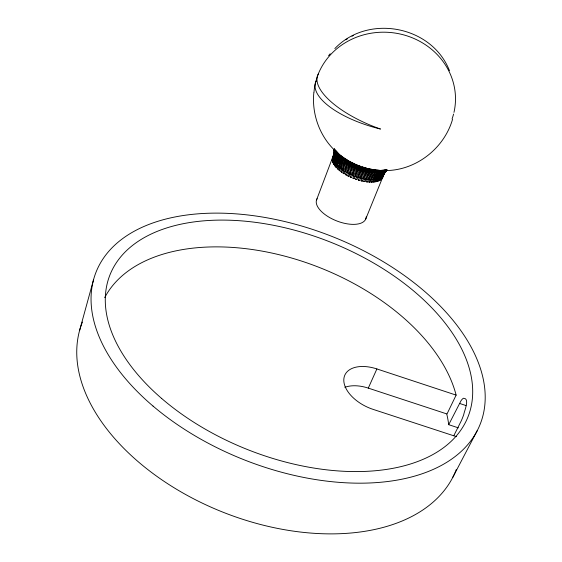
<?xml version="1.0" encoding="UTF-8"?>
<svg xmlns="http://www.w3.org/2000/svg" width="562" height="562" viewBox="0 0 562 562"><rect width="100%" height="100%" fill="white"/><g stroke="black" fill="none" stroke-linecap="round" stroke-linejoin="round"><path stroke-width="0.84" d="M385.04 172.105L383.446 175.541L380.235 180.086L383.509 174.143L387.014 170.356C379.575 179.208 366.101 174.901 356.779 171.902C347.506 167.757 332.711 161.399 334.58 149.028C330.688 161.062 343.965 168.839 353.224 172.934C362.764 176.405 379.575 182.65 385.729 171.017L383.909 174.396L384.106 173.862M334.095 152.822C334.72 154.255 330.126 167.16 333.273 156.264L333.533 155.042L316.575 199.854M334.214 152.892L334.221 149L334.271 150.279M333.125 157.824L333.133 157.241M332.275 158.863L333.842 154.093M333.273 158.596L332.409 160.88C332.732 162.896 333.758 158.329 333.294 157.585L333.14 157.901M313.835 92.695C311.777 113.081 318.949 134.269 333.301 148.958M334.39 151.6L333.14 156.468M333.428 159.299L333.596 158.983L333.702 160.03L332.83 162.313L333.125 163.043L334.179 160.451L334.404 161.519L333.533 163.802L333.898 164.469L335.036 161.968L335.381 163.05L334.502 165.34L335.064 166.113L336.16 163.514L336.617 164.603L335.739 166.9L336.427 167.68L337.537 165.08L338.099 166.169L337.221 168.467L338.036 169.246L339.16 166.647L339.82 167.729L338.942 170.019L339.862 170.792L342.125 162.636L342.082 158.61L341.225 155.948L349.332 161.357L355.95 164.61L352.332 175.267L352.796 175L353.821 175.871L360.439 178.119L360.916 177.803L361.949 178.491L368.349 179.636L368.805 179.271L370.801 179.819L371.243 179.433L375.247 179.678L381.155 177.824M334.531 150.321C332.472 162.544 347.246 168.846 356.357 172.934C365.771 176.004 380.362 180.557 386.874 170.181C378.416 178.786 364.134 173.272 354.376 169.787C345.897 165.642 334.39 159.938 334.067 149.127L334.495 154.311L333.392 159.215M334.411 152.99L334.734 151.754C330.091 162.889 344.689 170.11 352.788 174.08C362.153 177.444 375.88 182.678 383.972 174.382M79.614 330.428L93.615 279.476M333.99 160.76L335.121 154.592L334.439 149.864C345.623 165.797 368.588 175.077 387.548 169.963L383.762 172.991L380.446 178.259M334.833 162.278L335.964 154.979L334.559 149.464M335.943 163.823C337.348 159.594 337.86 154.424 335.381 150.37C340.811 154.15 341.267 161.294 338.914 166.956M337.305 165.39C338.598 161.322 339.406 156.313 337.074 152.316M384.085 173.068L384.253 172.604M340.748 168.502L341.008 168.193L341.759 169.253L340.874 171.55L341.893 172.302L344.246 164.209L344.457 161.224L343.86 158.02M452.515 119.432C444.268 147.862 417.137 169.576 387.415 170.546M352.332 175.267L347.674 172.527L347.232 172.766L345.286 171.15C345.321 169.183 347.955 163.261 346.557 159.65M347.232 172.766L349.262 166.19L349.571 161.526L344.815 158.625M349.726 174.065L351.931 167.574L352.69 163.015M344.998 171.459L344.113 173.756L342.996 173.033L343.888 170.736L343.059 169.696L342.785 170.005M347.379 172.843L346.48 175.14L345.293 174.452L346.185 172.155M349.88 174.136L348.988 176.433L347.73 175.794L348.623 173.496M352.486 175.33L351.433 177.564L350.281 177.037L351.18 174.74M355.163 176.405L354.102 178.646L352.922 178.168L353.821 175.871M355.001 176.349L359.308 165.938L367.639 168.614L374.004 169.857L380.72 170.427L386.052 169.984M357.875 177.353L356.814 179.594L355.613 179.18L356.519 176.882M360.6 178.154L359.687 180.451L358.331 180.051L359.237 177.761M363.298 178.814L362.385 181.105L361.043 180.781L361.949 178.491M365.939 179.313L365.026 181.596L363.705 181.357L364.619 179.067M357.72 177.304L362.694 167.153L367.274 168.502M368.496 179.65L367.583 181.933L366.305 181.772L367.225 179.482M386.501 169.984L382.715 176.573M370.934 179.819L370.021 182.102L368.805 182.025L369.719 179.742M373.238 179.826L372.318 182.102L371.173 182.109L372.093 179.826M383.446 175.541L384.429 173.229M375.367 179.664L374.447 181.933L373.386 182.025L374.306 179.749M377.306 179.334L376.385 181.61L375.423 181.779L376.343 179.503M379.027 178.849L378.107 181.119L377.25 181.364L378.17 179.095M380.523 178.217L379.603 180.479L378.858 180.802L379.786 178.533M360.439 178.119L363.347 171.888L366.129 168.164M382.757 176.517L381.352 179.236L382.272 176.974M382.202 178.252L384.008 173.693M365.567 219.419L383.916 174.318M363.143 178.786L366.227 172.604L369.55 168.979M365.792 179.292L369.044 173.152L372.873 169.633M368.349 179.636C370.253 175.442 373.421 168.684 379.132 170.377M370.801 179.819C372.402 175.934 374.917 171.93 379.013 170.363M373.112 179.833C374.756 175.773 377.629 171.754 381.97 170.37M375.247 179.678C376.954 175.414 380.221 171.389 384.815 170.153M377.2 179.362C378.795 175.379 381.788 171.796 385.862 170.216C367.274 172.183 347.112 164.35 334.994 150.075M378.943 178.892L382.188 173.637L386.874 170.117C367.808 173.532 345.82 165.003 334.362 149.33M344.829 387.323A32.849 19.825 25.6 0 1 368.293 388.11L376.891 368.939L456.126 395.114L446.832 414.349A187.364 116.123 21.6 0 1 448.448 422.764L448.708 424.682L458.339 427.844M448.708 424.682L461.072 400.657A16.579 4.939 -75.9 0 1 463.439 398.254C470.239 398.135 464.233 411.103 463.727 414.637A16.544 2.908 -70.3 0 1 461.36 420.657L453.808 435.698M452.698 477.517L477.271 430.576M328.594 55.687L330.203 53.755M381.352 179.236L381.837 178.772M334.833 48.599C368.005 13.586 431.967 25.733 449.474 70.7M380.235 180.086L380.846 179.692M351.974 36.242L353.442 35.406M345.771 39.783L347.442 38.834M378.858 180.802L379.603 180.479M386.523 170.602C367.752 175.534 343.839 166.422 334.13 149.415C341.071 166.549 370.035 177.683 386.909 170.497C378.374 176.714 366.67 172.934 357.551 169.998C348.398 166.029 337.01 160.88 334.207 150.377M377.25 181.364L378.107 181.119M375.423 181.779L376.385 181.61M385.946 170.012L381.24 170.398M373.386 182.025L374.447 181.933M371.173 182.109L372.318 182.102M368.805 182.025L370.021 182.102M376.118 170.068L367.955 168.67M366.305 181.772L367.583 181.933M363.705 181.357L365.026 181.596M361.043 180.781L362.385 181.105M358.331 180.051L359.687 180.451M456.47 436.674L373.126 409.382A33.214 19.508 25.4 0 1 343.853 378.914A33.214 19.508 25.4 0 1 376.891 368.939M459.456 403.397L465.954 405.539M368.293 388.11L446.72 413.899M355.613 179.18L356.968 179.643M360.614 166.457L355.521 164.441M362.132 166.991L362.673 167.181M355.95 164.61L359.308 165.938M352.922 178.168L354.257 178.702M350.281 177.037L351.587 177.627M355.233 164.308L349.571 161.526M347.73 175.794L348.988 176.433M345.293 174.452L346.48 175.14M342.996 173.033L344.113 173.756M343.888 170.736L344.864 171.382M340.874 171.55L341.893 172.302M342.504 157.002L338.008 153.208M341.759 169.253L342.651 169.921M338.942 170.019L339.862 170.792M339.82 167.729L340.628 168.41M337.221 168.467L338.036 169.246M338.099 166.169L338.809 166.865M335.739 166.9L336.427 167.68M336.617 164.603L337.214 165.298M336.42 151.557L334.355 148.93M334.502 165.34L335.064 166.113M335.381 163.05L335.858 163.732M333.533 163.802L333.961 164.561M334.404 161.519L334.769 162.186M332.83 162.313L333.125 163.043M333.702 160.03L333.94 160.676M456.126 395.114L455.691 393.477A189.52 114.339 21.6 0 0 287.414 256.855A189.52 114.339 21.6 0 0 104.708 297.635M332.409 160.88L332.563 161.582M332.268 159.517L332.275 160.184M456.33 469.432A200.957 124.736 21.6 0 1 223.774 512.509A200.957 124.736 21.6 0 1 82.424 322.04M366.213 216.869A26.393 12.505 21.4 0 1 337.657 221.287A26.393 12.505 21.4 0 1 317.137 198.667M453.977 112.372A70.896 65.606 5.7 0 0 403.038 34.711A70.896 65.606 5.7 0 0 317.347 76.411L315.401 83.028A70.896 65.606 5.7 0 0 313.975 92.351M453.569 114.044A70.896 65.606 5.7 0 1 452.073 118.975M318.457 73.784A70.917 27.243 21.4 0 0 380.509 129.042A70.931 27.749 14.9 0 1 316.181 80.991M383.172 175.309L383.094 175.941L383.172 175.309M383.003 176.566L382.785 177.149L383.003 176.566M332.571 157.571L332.823 157.086L332.571 157.571M153.033 406.08A206.563 120.008 21.6 0 0 479.962 424.753A206.563 120.008 21.6 0 0 231.418 213.553A206.563 120.008 21.6 0 0 153.033 406.08M161.687 398.493A192.576 111.705 21.6 0 0 467.373 418.353A192.576 111.705 21.6 0 0 237.937 220.62A192.576 111.705 21.6 0 0 161.687 398.493"/></g></svg>
